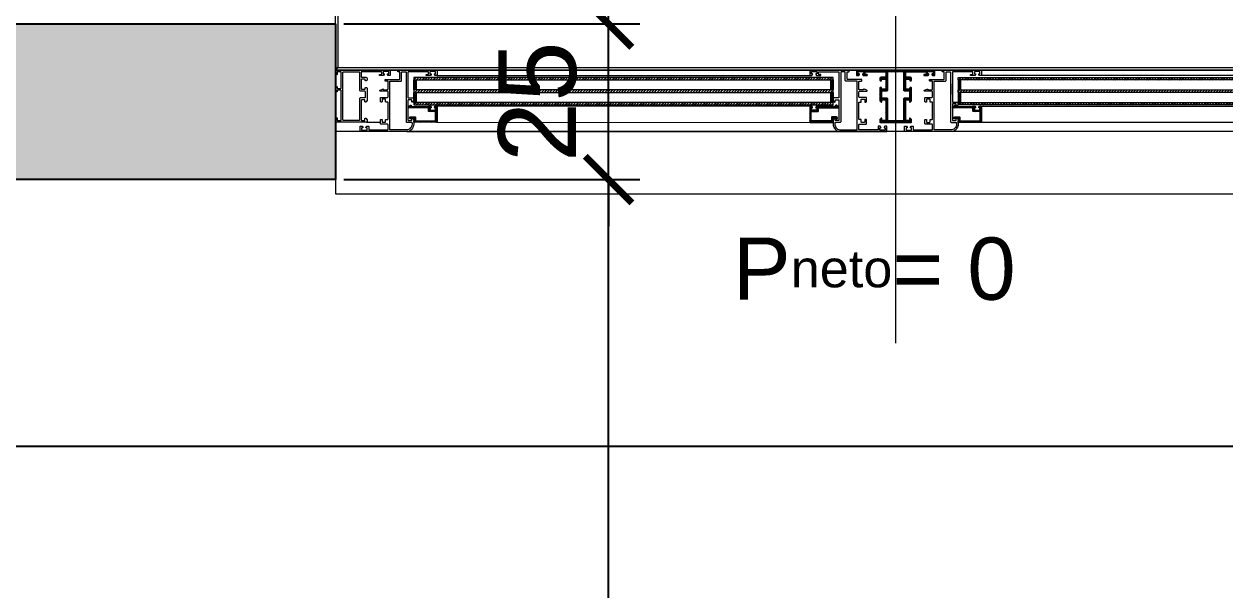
# Model space of a CAD drawing. Header units: centimetres. Extents: x 99002 to 104403, y -55119 to -48358.
# Drawn here: x 99874.3 to 100067.2, y -50423.3 to -50332.4 of the extents above; entities that cross this region are included whole.
import ezdxf

# ---------------------------------------------------------------- set-up
doc = ezdxf.new("R2010")
doc.units = ezdxf.units.CM
doc.header["$LTSCALE"] = 50
doc.header["$MEASUREMENT"] = 0
doc.linetypes.add('CONTINU', pattern=[0])
doc.layers.get('0').update_dxf_attribs({"color": 8})
for name, color, linetype in [('BETON COUPE', 3, 'CONTINU'), ('BETON TRAME', 252, 'Continuous'), ('COTE 50ème', 1, 'Continuous')]:
    doc.layers.add(name, color=color, linetype=linetype)
doc.layers.add('WINDOWS', color=21, linetype='Continuous', lineweight=5)
doc.styles.add('GENERATED_STYLE_1', font='arial.ttf')
doc.styles.add('RS_TXT_50', font='arial.ttf', dxfattribs={"height": 12.5})
doc.dimstyles.new('RS_50CM_LINEAIRE', dxfattribs={"dimscale": 5, "dimtxt": 12.5, "dimasz": 1.5, "dimexe": 1, "dimexo": 2.5, "dimgap": 1, "dimtad": 1, "dimdec": 1, "dimrnd": 0.5, "dimdsep": 46, "dimtxsty": 'RS_TXT_50', "dimblk1": 'ARCHTICK', "dimblk2": 'ARCHTICK', "dimsah": 1, "dimcen": 2.5, "dimdle": 1, "dimclrt": 4, "dimadec": 0, "dimazin": 2, "dimtfac": 1, "dimtdec": 1, "dimtix": 1, "dimtmove": 2, "dimatfit": 3, "dimfxl": 1, "dimtolj": 1, "dimtzin": 0, "dimarcsym": 0})
pattern_1 = [(135, (-46708.70849, -43852.52553), (-0.08838834765, -0.08838834765), [])]
pattern_2 = [(135, (-46708.9128, -43852.52553), (-0.2209708691, -0.2209708691), [])]

# ---------------------------------------------------------------- blocks, each defined once
blk = doc.blocks.new('DRITARE POS 2')
at = {"layer": 'WINDOWS'}
h = blk.add_hatch(dxfattribs=at)
h.set_pattern_fill('ANSI31', color=140, scale=2.5, angle=450)
h.set_pattern_definition(pattern_2)
h.paths.add_polyline_path([(-8.71, -80.01), (-8.71, -12.58), (-8.31, -12.58), (-8.31, -80.01)])
h.paths.add_polyline_path([(-6.71, -80.01), (-6.71, -12.58), (-6.31, -12.58), (-6.31, -80.01)])
h.paths.add_polyline_path([(-4.71, -80.02), (-4.71, -12.58), (-4.31, -12.58), (-4.31, -80.02)])
at = {"layer": 'WINDOWS', "transparency": 33554559}
h = blk.add_hatch(dxfattribs=at)
h.set_pattern_fill('ANSI31', color=140, angle=450)
h.set_pattern_definition([(135, (-46708.90849, -43835.52553), (-0.08838834765, -0.08838834765), [])])
h.paths.add_polyline_path([(-6.71, -12.58), (-8.31, -12.58), (-8.31, -12.98), (-6.71, -12.98)])
h.paths.add_polyline_path([(-4.71, -12.58), (-6.31, -12.58), (-6.31, -12.98), (-4.71, -12.98)])
h.paths.add_polyline_path([(-6.71, -79.61), (-8.31, -79.61), (-8.31, -80.01), (-6.71, -80.01)])
h.paths.add_polyline_path([(-4.71, -79.61), (-6.31, -79.61), (-6.31, -80.01), (-4.71, -80.01)])
h = blk.add_hatch(dxfattribs=at)
h.set_pattern_fill('ANSI31', color=256, angle=450)
h.set_pattern_definition(pattern_1)
h.paths.add_polyline_path([(-1.49, -76.33, 0.414214), (-1.55, -76.27), (-4.06, -76.27, 0.414214), (-4.11, -76.33), (-4.11, -76.54, 0.250765), (-4.09, -76.58), (-3.92, -76.71, 0.599022), (-3.83, -76.67), (-3.83, -76.59, -0.414214), (-3.78, -76.54), (-3.51, -76.54, -0.414214), (-3.46, -76.59), (-3.46, -77.34, -0.414214), (-3.51, -77.39), (-3.78, -77.39, -0.414214), (-3.83, -77.34), (-3.83, -77.26, 0.599022), (-3.92, -77.22), (-4.09, -77.35, 0.250765), (-4.11, -77.39), (-4.11, -77.6, 0.414214), (-4.06, -77.66), (-4.02, -77.66), (-4.02, -80.34, -0.414214), (-4.07, -80.4), (-4.15, -80.4, 0.603122), (-4.23, -80.55), (-3.98, -80.9, 0.737396), (-3.81, -80.85), (-3.81, -77.71, -0.414214), (-3.76, -77.66), (-3.31, -77.66, 0.414214), (-3.22, -77.56), (-3.22, -76.55, -0.414214), (-3.16, -76.5), (-1.81, -76.5, -0.414214), (-1.72, -76.59), (-1.72, -79.63, -0.414214), (-1.81, -79.73), (-2.28, -79.73, 0.414214), (-2.37, -79.82), (-2.37, -80.56, 1.657435), (-2.12, -80.43, -0.247394), (-2.15, -80.38), (-2.15, -80.01, -0.414214), (-2.09, -79.95), (-1.74, -79.95), (-1.74, -80.01), (-1.49, -80.01), (-1.49, -79.95)])
at = {"layer": 'WINDOWS'}
h = blk.add_hatch(dxfattribs=at)
h.set_pattern_fill('ANSI31', color=256, angle=450)
h.set_pattern_definition(pattern_1)
h.paths.add_polyline_path([(-9.61, -85.22, -0.414214), (-9.56, -85.16), (-9.26, -85.16, -0.414214), (-9.2, -85.22), (-9.2, -85.44, 1), (-9, -85.44), (-9, -84.9, 0.250765), (-9.02, -84.86), (-9.19, -84.74, 0.599022), (-9.28, -84.79), (-9.28, -84.87, -0.414214), (-9.33, -84.92), (-9.59, -84.92, -0.414214), (-9.65, -84.87), (-9.65, -84.08, -0.414214), (-9.59, -84.03), (-9.33, -84.03, -0.414214), (-9.28, -84.08), (-9.28, -84.19, 0.599022), (-9.19, -84.24), (-9.02, -84.13, 0.250765), (-9, -84.08), (-9, -83.84, 0.414214), (-9.05, -83.78), (-9.84, -83.78, 0.414214), (-9.89, -83.84), (-9.89, -90.06), (-9.89, -96.27, 0.414214), (-9.84, -96.33), (-9.05, -96.33, 0.414214), (-9, -96.27), (-9, -96.03, 0.250765), (-9.02, -95.98), (-9.19, -95.87, 0.599022), (-9.28, -95.92), (-9.28, -96.03, -0.414214), (-9.33, -96.08), (-9.59, -96.08, -0.414214), (-9.65, -96.03), (-9.65, -95.24, -0.414214), (-9.59, -95.19), (-9.33, -95.19, -0.414214), (-9.28, -95.24), (-9.28, -95.32, 0.599022), (-9.19, -95.37), (-9.02, -95.25, 0.250765), (-9, -95.21), (-9, -94.68, 1), (-9.2, -94.68), (-9.2, -94.89, -0.414214), (-9.26, -94.95), (-9.56, -94.95, -0.414214), (-9.61, -94.89), (-9.61, -91.72, -0.414214), (-9.56, -91.66), (-8.83, -91.66, -0.414214), (-8.74, -91.75), (-8.74, -92.41, 0.414214), (-8.55, -92.59), (-8.29, -92.59, 0.198912), (-8.25, -92.58), (-8.19, -92.52, 0.198912), (-8.18, -92.48), (-8.18, -92.37, 0.414214), (-8.23, -92.31), (-8.4, -92.31, -0.414214), (-8.46, -92.26), (-8.46, -91.75, -0.414214), (-8.36, -91.66), (-6.91, -91.66, -0.414214), (-6.81, -91.75), (-6.81, -92.26, -0.414214), (-6.87, -92.31), (-7.04, -92.31, 0.414214), (-7.09, -92.37), (-7.09, -92.48, 0.198912), (-7.08, -92.52), (-7.02, -92.58, 0.198912), (-6.98, -92.59), (-4.97, -92.59, 0.198912), (-4.93, -92.58), (-4.78, -92.42, 0.198912), (-4.76, -92.38), (-4.76, -92.31, 0.414214), (-4.82, -92.26), (-5, -92.26, -0.340481), (-5.13, -92.16), (-5.13, -91.75, -0.414214), (-5.04, -91.66), (-1.87, -91.66, -0.414214), (-1.77, -91.75), (-1.77, -92.16, -0.414214), (-1.87, -92.26), (-2.09, -92.26, 0.414214), (-2.15, -92.31), (-2.15, -92.38, 0.198912), (-2.13, -92.42), (-1.98, -92.58, 0.198912), (-1.94, -92.59), (-1.55, -92.59, 0.414214), (-1.49, -92.54), (-1.49, -90.06), (-1.49, -87.57, 0.414214), (-1.55, -87.52), (-1.94, -87.52, 0.198912), (-1.98, -87.53), (-2.13, -87.69, 0.198912), (-2.15, -87.73), (-2.15, -87.8, 0.414214), (-2.09, -87.85), (-1.87, -87.85, -0.414214), (-1.77, -87.95), (-1.77, -88.36, -0.414214), (-1.87, -88.45), (-5.04, -88.45, -0.414214), (-5.13, -88.36), (-5.13, -87.95, -0.340481), (-5, -87.85), (-4.82, -87.85, 0.414214), (-4.76, -87.8), (-4.76, -87.73, 0.198912), (-4.78, -87.69), (-4.93, -87.53, 0.198912), (-4.97, -87.52), (-6.98, -87.52, 0.198912), (-7.02, -87.53), (-7.08, -87.59, 0.198912), (-7.09, -87.63), (-7.09, -87.74, 0.414214), (-7.04, -87.8), (-6.87, -87.8, -0.414214), (-6.81, -87.85), (-6.81, -88.36, -0.414214), (-6.91, -88.45), (-8.36, -88.45, -0.414214), (-8.46, -88.36), (-8.46, -87.85, -0.414214), (-8.4, -87.8), (-8.23, -87.8, 0.414214), (-8.18, -87.74), (-8.18, -87.63, 0.198912), (-8.19, -87.59), (-8.25, -87.53, 0.198912), (-8.29, -87.52), (-8.55, -87.52, 0.414214), (-8.74, -87.7), (-8.74, -88.36, -0.414214), (-8.83, -88.45), (-9.56, -88.45, -0.414214), (-9.61, -88.39)])
h.paths.add_polyline_path([(-9.56, -88.73), (-6.63, -88.73), (-6.53, -88.64), (-6.53, -87.89), (-6.44, -87.8), (-5.51, -87.8), (-5.41, -87.89), (-5.41, -88.64), (-5.32, -88.73), (-1.83, -88.73), (-1.77, -88.79), (-1.77, -90.06), (-1.77, -91.32), (-1.83, -91.38), (-5.32, -91.38), (-5.41, -91.47), (-5.41, -92.22), (-5.51, -92.31), (-6.44, -92.31), (-6.53, -92.22), (-6.53, -91.47), (-6.63, -91.38), (-9.56, -91.38), (-9.61, -91.32), (-9.61, -90.06), (-9.61, -88.79)], flags=16)
h = blk.add_hatch(dxfattribs=at)
h.set_pattern_fill('ANSI31', color=140, scale=2.5, angle=450)
h.set_pattern_definition(pattern_2)
h.paths.add_polyline_path([(-8.71, -100.09), (-8.71, -167.42), (-8.31, -167.42), (-8.31, -100.09)])
h.paths.add_polyline_path([(-6.71, -100.09), (-6.71, -167.42), (-6.31, -167.42), (-6.31, -100.09)])
h.paths.add_polyline_path([(-4.71, -100.09), (-4.71, -167.42), (-4.31, -167.42), (-4.31, -100.09)])
at = {"layer": 'WINDOWS', "transparency": 33554559}
h = blk.add_hatch(dxfattribs=at)
h.set_pattern_fill('ANSI31', color=140, angle=450)
h.set_pattern_definition([(135, (-46708.90849, -43869.52553), (-0.08838834765, -0.08838834765), [])])
h.paths.add_polyline_path([(-6.71, -167.42), (-8.31, -167.42), (-8.31, -167.02), (-6.71, -167.02)])
h.paths.add_polyline_path([(-4.71, -167.42), (-6.31, -167.42), (-6.31, -167.02), (-4.71, -167.02)])
h.paths.add_polyline_path([(-6.71, -100.49), (-8.31, -100.49), (-8.31, -100.09), (-6.71, -100.09)])
h.paths.add_polyline_path([(-4.71, -100.49), (-6.31, -100.49), (-6.31, -100.09), (-4.71, -100.09)])
h = blk.add_hatch(dxfattribs=at)
h.set_pattern_fill('ANSI31', color=256, angle=450)
h.set_pattern_definition(pattern_1)
h.paths.add_polyline_path([(-1.49, -100.16), (-1.49, -100.1), (-1.74, -100.1), (-1.74, -100.16), (-2.09, -100.16, -0.414214), (-2.15, -100.1), (-2.15, -99.73, -0.247394), (-2.12, -99.68, 1.657435), (-2.37, -99.55), (-2.37, -100.29, 0.414214), (-2.28, -100.38), (-1.81, -100.38, -0.414214), (-1.72, -100.48), (-1.72, -103.52, -0.414214), (-1.81, -103.61), (-3.16, -103.61, -0.414214), (-3.22, -103.56), (-3.22, -102.55, 0.414214), (-3.31, -102.46), (-3.76, -102.46, -0.414214), (-3.81, -102.4), (-3.81, -99.26, 0.737396), (-3.98, -99.21), (-4.23, -99.57, 0.603122), (-4.15, -99.71), (-4.07, -99.71, -0.414214), (-4.02, -99.77), (-4.02, -102.46), (-4.06, -102.46, 0.414214), (-4.11, -102.51), (-4.11, -102.72, 0.250765), (-4.09, -102.76), (-3.92, -102.89, 0.599022), (-3.83, -102.85), (-3.83, -102.77, -0.414214), (-3.78, -102.72), (-3.51, -102.72, -0.414214), (-3.46, -102.77), (-3.46, -103.52, -0.414214), (-3.51, -103.58), (-3.78, -103.58, -0.414214), (-3.83, -103.52), (-3.83, -103.44, 0.599022), (-3.92, -103.4), (-4.09, -103.53, 0.250765), (-4.11, -103.58), (-4.11, -103.78, 0.414214), (-4.06, -103.84), (-1.55, -103.84, 0.414214), (-1.49, -103.78)])
h = blk.add_hatch(dxfattribs=at)
h.set_pattern_fill('ANSI31', color=256, angle=450)
h.set_pattern_definition([(135, (-46708.71279, -43862.46996), (-0.08838834765, -0.08838834765), [])])
h.paths.add_polyline_path([(-1.72, -167.05, -0.414214), (-1.81, -167.14), (-2.28, -167.14, 0.414214), (-2.37, -167.23), (-2.37, -167.97, 1.835735), (-2.15, -167.82), (-2.15, -167.36), (-1.74, -167.36), (-1.5, -167.42), (-1.5, -163.74, 0.414214), (-1.55, -163.69), (-4.06, -163.69, 0.414214), (-4.12, -163.74), (-4.12, -163.95, 0.250765), (-4.09, -163.99), (-3.92, -164.12, 0.599022), (-3.84, -164.08), (-3.84, -163.95), (-3.46, -163.95), (-3.46, -164.81), (-3.84, -164.81), (-3.84, -164.67, 0.649779), (-3.93, -164.63), (-4.1, -164.76, 0.212283), (-4.12, -164.81), (-4.12, -165.01, 0.414214), (-4.06, -165.07), (-4.02, -165.07), (-4.02, -167.81), (-4.15, -167.81, 0.603122), (-4.23, -167.96), (-3.99, -168.31, 0.737396), (-3.82, -168.26), (-3.82, -165.07), (-3.31, -165.07, 0.414214), (-3.22, -164.97), (-3.22, -163.91), (-1.81, -163.91, -0.414214), (-1.72, -164)])
at = {"layer": 'WINDOWS'}
for p, q in [((-0.01, -11.48), (0, -81.19)), ((-9.89, -16.28), (-9.89, -76.34)), ((-9, -16.26), (-9, -76.34)), ((-4.11, -76.33), (-4.12, -16.26)), ((-1.5, -16.26), (-1.49, -76.33)), ((-5.98, -80.95), (-7.66, -80.95)), ((-0.01, -168.52), (0, -98.92)), ((-9.89, -163.72), (-9.89, -103.78)), ((-9, -163.74), (-9, -103.78)), ((-4.11, -103.78), (-4.12, -163.74)), ((-1.5, -163.74), (-1.49, -103.78)), ((-9.9, -171.27), (-9.9, -169.89)), ((-1.5, -175.01), (-1.5, -172.75))]:
    blk.add_line(p, q, dxfattribs=at)
at = {"layer": 'WINDOWS', "color": 165}
blk.add_line((-61.99, -90.06), (34.01, -90.06), dxfattribs=at)
for points in [[(-9.9, 0), (-9.9, -180), (-33.9, -180), (-33.9, 0)], [(-10.3, -179.6), (-10.3, -0.4), (-9.9, 0), (-9.9, -180)], [(0, 0), (0, -180), (10, -180), (10, 0)], [(-9.9, -180), (-33.9, -180), (-33.9, -179.6), (-10.3, -179.6)]]:
    blk.add_lwpolyline(points, close=True, dxfattribs=at)
at = {"layer": 'WINDOWS'}
for points in [[(-9.9, -180), (-9.9, 0), (0, 0), (0, -180)], [(-1.77, -90.06), (-1.77, -88.79), (-1.83, -88.73), (-5.32, -88.73), (-5.41, -88.64), (-5.41, -87.89), (-5.51, -87.8), (-6.44, -87.8), (-6.53, -87.89), (-6.53, -88.64), (-6.63, -88.73), (-9.56, -88.73), (-9.61, -88.79), (-9.61, -90.06), (-9.61, -91.32), (-9.56, -91.38), (-6.63, -91.38), (-6.53, -91.47), (-6.53, -92.22), (-6.44, -92.31), (-5.51, -92.31), (-5.41, -92.22), (-5.41, -91.47), (-5.32, -91.38), (-1.83, -91.38), (-1.77, -91.32)], [(-1.78, -178.73), (-1.83, -178.79), (-9.56, -178.79), (-9.62, -178.73), (-9.62, -176.19), (-9.56, -176.14), (-6.63, -176.14), (-6.54, -176.04), (-6.54, -175.3), (-6.44, -175.2), (-5.51, -175.2), (-5.42, -175.3), (-5.42, -176.04), (-5.32, -176.14), (-1.83, -176.14), (-1.78, -176.19)]]:
    blk.add_lwpolyline(points, close=True, dxfattribs=at)
at = {"layer": 'WINDOWS', "color": 140}
for points in [[(-8.71, -80.01), (-8.71, -12.58), (-8.31, -12.58), (-8.31, -80.01)], [(-6.71, -80.01), (-6.71, -12.58), (-6.31, -12.58), (-6.31, -80.01)], [(-4.71, -80.02), (-4.71, -12.58), (-4.31, -12.58), (-4.31, -80.02)], [(-6.71, -79.61), (-8.31, -79.61), (-8.31, -80.01), (-6.71, -80.01)], [(-4.71, -79.61), (-6.31, -79.61), (-6.31, -80.01), (-4.71, -80.01)], [(-8.71, -100.09), (-8.71, -167.42), (-8.31, -167.42), (-8.31, -100.09)], [(-6.71, -100.49), (-8.31, -100.49), (-8.31, -100.09), (-6.71, -100.09)], [(-6.71, -100.09), (-6.71, -167.42), (-6.31, -167.42), (-6.31, -100.09)], [(-4.71, -100.49), (-6.31, -100.49), (-6.31, -100.09), (-4.71, -100.09)], [(-4.71, -100.09), (-4.71, -167.42), (-4.31, -167.42), (-4.31, -100.09)], [(-6.71, -167.42), (-8.31, -167.42), (-8.31, -167.02), (-6.71, -167.02)], [(-4.71, -167.42), (-6.31, -167.42), (-6.31, -167.02), (-4.71, -167.02)]]:
    blk.add_lwpolyline(points, close=True, dxfattribs=at)
at = {"layer": 'WINDOWS'}
for points in [[(0, -88.58, -0.414214), (-0.06, -88.64), (-0.84, -88.64, -0.414214), (-0.9, -88.58), (-0.9, -88.38, -0.250765), (-0.87, -88.33), (-0.7, -88.2, -0.599022), (-0.62, -88.24), (-0.62, -88.34, 0.414214), (-0.56, -88.39), (-0.3, -88.39, 0.414214), (-0.24, -88.34), (-0.24, -87.55, 0.414214), (-0.3, -87.5), (-0.56, -87.5, 0.414214), (-0.62, -87.55), (-0.62, -87.65, -0.599022), (-0.7, -87.69), (-0.87, -87.56, -0.250765), (-0.9, -87.52), (-0.9, -87.31, -0.414214), (-0.84, -87.26), (-0.34, -87.26, 0.414214), (-0.28, -87.2), (-0.28, -84.25, 0.414214), (-0.37, -84.16), (-1.12, -84.16, 0.414214), (-1.21, -84.25), (-1.21, -85.28, -0.414214), (-1.31, -85.37), (-1.87, -85.37, -0.414214), (-1.96, -85.28), (-1.96, -85.15, -0.414214), (-1.9, -85.09), (-1.55, -85.09, 0.414214), (-1.49, -85.03), (-1.49, -84.59, 0.414214), (-1.55, -84.53), (-1.9, -84.53, -0.414214), (-1.96, -84.47), (-1.96, -84.21, 0.414214), (-2.02, -84.16), (-4.7, -84.16, 0.414214), (-4.76, -84.21), (-4.76, -84.47, -0.414214), (-4.82, -84.53), (-5.17, -84.53, 0.414214), (-5.23, -84.59), (-5.23, -85.03, 0.414214), (-5.17, -85.09), (-4.82, -85.09, -0.414214), (-4.76, -85.15), (-4.76, -85.28, -0.414214), (-4.85, -85.37), (-5.41, -85.37, -0.414214), (-5.51, -85.28), (-5.51, -84.25, 0.414214), (-5.6, -84.16), (-6.38, -84.16, 0.414214), (-6.48, -84.25), (-6.48, -85.37, -0.809546), (-6.66, -85.41), (-6.85, -84.98, -0.543142), (-6.79, -84.9, 0.414214), (-6.74, -84.85), (-6.74, -84.25, 0.414214), (-6.83, -84.16), (-8.06, -84.16, 0.414214), (-8.12, -84.21), (-8.12, -84.57, -0.414214), (-8.18, -84.62), (-8.34, -84.62, -0.414214), (-8.4, -84.57), (-8.4, -82.35, 0.414214), (-8.49, -82.25), (-9.56, -82.25, 0.414214), (-9.61, -82.31), (-9.61, -82.51, -0.414214), (-9.67, -82.57), (-9.84, -82.57, -0.414214), (-9.89, -82.51), (-9.89, -76.34, -0.414214), (-9.84, -76.28), (-9.05, -76.28, -0.414214), (-9, -76.34), (-9, -76.54, -0.250765), (-9.02, -76.59), (-9.19, -76.72, -0.599022), (-9.28, -76.67), (-9.28, -76.58, 0.414214), (-9.33, -76.52), (-9.59, -76.52, 0.414214), (-9.65, -76.58), (-9.65, -77.36, 0.414214), (-9.59, -77.42), (-9.33, -77.42, 0.414214), (-9.28, -77.36), (-9.28, -77.27, -0.599022), (-9.19, -77.22), (-9.02, -77.35, -0.250765), (-9, -77.4), (-9, -77.98, -0.414214), (-9.05, -78.03), (-9.15, -78.03, -0.414214), (-9.2, -77.98), (-9.2, -77.72, 0.414214), (-9.26, -77.66), (-9.56, -77.66, 0.414214), (-9.61, -77.72), (-9.61, -80.89, 0.414214), (-9.56, -80.95), (-4.82, -80.95, 0.414214), (-4.76, -80.89), (-4.76, -80.07, -0.414214), (-4.71, -80.01), (-4.32, -80.01, -0.198912), (-4.28, -80.03), (-4.13, -80.18, -0.198912), (-4.11, -80.22), (-4.11, -80.29, -0.414214), (-4.17, -80.35), (-4.39, -80.35, 0.414214), (-4.48, -80.44), (-4.48, -80.85, 0.414214), (-4.39, -80.95), (-1.87, -80.95, 0.414214), (-1.77, -80.85), (-1.77, -80.44, 0.414214), (-1.87, -80.35), (-2.09, -80.35, -0.414214), (-2.15, -80.29), (-2.15, -80.22, -0.198912), (-2.13, -80.18), (-1.98, -80.03, -0.198912), (-1.94, -80.01), (-1.21, -80.01, -0.414214), (0, -81.23)], [(-1.74, -79.95), (-2.09, -79.95, 0.414214), (-2.15, -80.01), (-2.15, -80.38, 0.247394), (-2.12, -80.43, -1.657435), (-2.37, -80.56), (-2.37, -79.82, -0.414214), (-2.28, -79.73), (-1.81, -79.73, 0.414214), (-1.72, -79.63), (-1.72, -76.59, 0.414214), (-1.81, -76.5), (-3.16, -76.5, 0.414214), (-3.22, -76.55), (-3.22, -77.56, -0.414214), (-3.31, -77.66), (-3.76, -77.66, 0.414214), (-3.81, -77.71), (-3.81, -80.85, -0.737396), (-3.98, -80.9), (-4.23, -80.55, -0.603122), (-4.15, -80.4), (-4.07, -80.4, 0.414214), (-4.02, -80.34), (-4.02, -77.66), (-4.06, -77.66, -0.414214), (-4.11, -77.6), (-4.11, -77.39, -0.250765), (-4.09, -77.35), (-3.92, -77.22, -0.599022), (-3.83, -77.26), (-3.83, -77.34, 0.414214), (-3.78, -77.39), (-3.51, -77.39, 0.414214), (-3.46, -77.34), (-3.46, -76.59, 0.414214), (-3.51, -76.54), (-3.78, -76.54, 0.414214), (-3.83, -76.59), (-3.83, -76.67, -0.599022), (-3.92, -76.71), (-4.09, -76.58, -0.250765), (-4.11, -76.54), (-4.11, -76.33, -0.414214), (-4.06, -76.27), (-1.55, -76.27, -0.414214), (-1.49, -76.33), (-1.49, -79.95), (-1.49, -80.01), (-1.74, -80.01)], [(-1.49, -80.39, -0.414214), (-1.4, -80.29), (-1.18, -80.29), (-1.18, -80.29, -0.414214), (-0.28, -81.23), (-0.28, -83.82, -0.414214), (-0.34, -83.88), (-8.06, -83.88, -0.414214), (-8.12, -83.82), (-8.12, -82.07, 0.414214), (-8.21, -81.97), (-9.52, -81.97, -0.414214), (-9.61, -81.88), (-9.61, -81.32, -0.414214), (-9.52, -81.23), (-1.59, -81.23, 0.414214), (-1.49, -81.13)], [(-1.49, -90.06), (-1.49, -87.57, 0.414214), (-1.55, -87.52), (-1.94, -87.52, 0.198912), (-1.98, -87.53), (-2.13, -87.69, 0.198912), (-2.15, -87.73), (-2.15, -87.8, 0.414214), (-2.09, -87.85), (-1.87, -87.85, -0.414214), (-1.77, -87.95), (-1.77, -88.36, -0.414214), (-1.87, -88.45), (-5.04, -88.45, -0.414214), (-5.13, -88.36), (-5.13, -87.95, -0.340481), (-5, -87.85), (-4.82, -87.85, 0.414214), (-4.76, -87.8), (-4.76, -87.73, 0.198912), (-4.78, -87.69), (-4.93, -87.53, 0.198912), (-4.97, -87.52), (-6.98, -87.52, 0.198912), (-7.02, -87.53), (-7.08, -87.59, 0.198912), (-7.09, -87.63), (-7.09, -87.74, 0.414214), (-7.04, -87.8), (-6.87, -87.8, -0.414214), (-6.81, -87.85), (-6.81, -88.36, -0.414214), (-6.91, -88.45), (-8.36, -88.45, -0.414214), (-8.46, -88.36), (-8.46, -87.85, -0.414214), (-8.4, -87.8), (-8.23, -87.8, 0.414214), (-8.18, -87.74), (-8.18, -87.63, 0.198912), (-8.19, -87.59), (-8.25, -87.53, 0.198912), (-8.29, -87.52), (-8.55, -87.52, 0.414214), (-8.74, -87.7), (-8.74, -88.36, -0.414214), (-8.83, -88.45), (-9.56, -88.45, -0.414214), (-9.61, -88.39), (-9.61, -85.22, -0.414214), (-9.56, -85.16), (-9.26, -85.16, -0.414214), (-9.2, -85.22), (-9.2, -85.44, 1), (-9, -85.44), (-9, -84.9, 0.250765), (-9.02, -84.86), (-9.19, -84.74, 0.599022), (-9.28, -84.79), (-9.28, -84.87, -0.414214), (-9.33, -84.92), (-9.59, -84.92, -0.414214), (-9.65, -84.87), (-9.65, -84.08, -0.414214), (-9.59, -84.03), (-9.33, -84.03, -0.414214), (-9.28, -84.08), (-9.28, -84.19, 0.599022), (-9.19, -84.24), (-9.02, -84.13, 0.250765), (-9, -84.08), (-9, -83.84, 0.414214), (-9.05, -83.78), (-9.84, -83.78, 0.414214), (-9.89, -83.84), (-9.89, -90.06), (-9.89, -96.27, 0.414214), (-9.84, -96.33), (-9.05, -96.33, 0.414214), (-9, -96.27), (-9, -96.03, 0.250765), (-9.02, -95.98), (-9.19, -95.87, 0.599022), (-9.28, -95.92), (-9.28, -96.03, -0.414214), (-9.33, -96.08), (-9.59, -96.08, -0.414214), (-9.65, -96.03), (-9.65, -95.24, -0.414214), (-9.59, -95.19), (-9.33, -95.19, -0.414214), (-9.28, -95.24), (-9.28, -95.32, 0.599022), (-9.19, -95.37), (-9.02, -95.25, 0.250765), (-9, -95.21), (-9, -94.68, 1), (-9.2, -94.68), (-9.2, -94.89, -0.414214), (-9.26, -94.95), (-9.56, -94.95, -0.414214), (-9.61, -94.89), (-9.61, -91.72, -0.414214), (-9.56, -91.66), (-8.83, -91.66, -0.414214), (-8.74, -91.75), (-8.74, -92.41, 0.414214), (-8.55, -92.59), (-8.29, -92.59, 0.198912), (-8.25, -92.58), (-8.19, -92.52, 0.198912), (-8.18, -92.48), (-8.18, -92.37, 0.414214), (-8.23, -92.31), (-8.4, -92.31, -0.414214), (-8.46, -92.26), (-8.46, -91.75, -0.414214), (-8.36, -91.66), (-6.91, -91.66, -0.414214), (-6.81, -91.75), (-6.81, -92.26, -0.414214), (-6.87, -92.31), (-7.04, -92.31, 0.414214), (-7.09, -92.37), (-7.09, -92.48, 0.198912), (-7.08, -92.52), (-7.02, -92.58, 0.198912), (-6.98, -92.59), (-4.97, -92.59, 0.198912), (-4.93, -92.58), (-4.78, -92.42, 0.198912), (-4.76, -92.38), (-4.76, -92.31, 0.414214), (-4.82, -92.26), (-5, -92.26, -0.340481), (-5.13, -92.16), (-5.13, -91.75, -0.414214), (-5.04, -91.66), (-1.87, -91.66, -0.414214), (-1.77, -91.75), (-1.77, -92.16, -0.414214), (-1.87, -92.26), (-2.09, -92.26, 0.414214), (-2.15, -92.31), (-2.15, -92.38, 0.198912), (-2.13, -92.42), (-1.98, -92.58, 0.198912), (-1.94, -92.59), (-1.55, -92.59, 0.414214), (-1.49, -92.54)], [(0, -91.53, 0.414214), (-0.06, -91.47), (-0.84, -91.47, 0.414214), (-0.9, -91.53), (-0.9, -91.74, 0.250765), (-0.87, -91.78), (-0.7, -91.91, 0.599022), (-0.62, -91.87), (-0.62, -91.77, -0.414214), (-0.56, -91.72), (-0.3, -91.72, -0.414214), (-0.24, -91.77), (-0.24, -92.56, -0.414214), (-0.3, -92.61), (-0.56, -92.61, -0.414214), (-0.62, -92.56), (-0.62, -92.46, 0.599022), (-0.7, -92.42), (-0.87, -92.55, 0.250765), (-0.9, -92.59), (-0.9, -92.8, 0.414214), (-0.84, -92.86), (-0.34, -92.86, -0.414214), (-0.28, -92.91), (-0.28, -95.86, -0.414214), (-0.37, -95.95), (-1.12, -95.95, -0.414214), (-1.21, -95.86), (-1.21, -94.83, 0.414214), (-1.31, -94.74), (-1.87, -94.74, 0.414214), (-1.96, -94.83), (-1.96, -94.96, 0.414214), (-1.9, -95.02), (-1.55, -95.02, -0.414214), (-1.49, -95.08), (-1.49, -95.52, -0.414214), (-1.55, -95.58), (-1.9, -95.58, 0.414214), (-1.96, -95.64), (-1.96, -95.9, -0.414214), (-2.02, -95.95), (-4.7, -95.95, -0.414214), (-4.76, -95.9), (-4.76, -95.64, 0.414214), (-4.82, -95.58), (-5.17, -95.58, -0.414214), (-5.23, -95.52), (-5.23, -95.08, -0.414214), (-5.17, -95.02), (-4.82, -95.02, 0.414214), (-4.76, -94.96), (-4.76, -94.83, 0.414214), (-4.85, -94.74), (-5.41, -94.74, 0.414214), (-5.51, -94.83), (-5.51, -95.86, -0.414214), (-5.6, -95.95), (-6.38, -95.95, -0.414214), (-6.48, -95.86), (-6.48, -94.74, 0.809546), (-6.66, -94.7), (-6.85, -95.13, 0.543142), (-6.79, -95.21, -0.414214), (-6.74, -95.26), (-6.74, -95.86, -0.414214), (-6.83, -95.95), (-8.06, -95.95, -0.414214), (-8.12, -95.9), (-8.12, -95.54, 0.414214), (-8.18, -95.49), (-8.34, -95.49, 0.414214), (-8.4, -95.54), (-8.4, -97.76, -0.414214), (-8.49, -97.86), (-9.56, -97.86, -0.414214), (-9.61, -97.8), (-9.61, -97.6, 0.414214), (-9.67, -97.54), (-9.84, -97.54, 0.414214), (-9.89, -97.6), (-9.89, -103.78, 0.414214), (-9.84, -103.83), (-9.05, -103.83, 0.414214), (-9, -103.78), (-9, -103.57, 0.250765), (-9.02, -103.52), (-9.19, -103.39, 0.599022), (-9.28, -103.44), (-9.28, -103.53, -0.414214), (-9.33, -103.59), (-9.59, -103.59, -0.414214), (-9.65, -103.53), (-9.65, -102.75, -0.414214), (-9.59, -102.69), (-9.33, -102.69, -0.414214), (-9.28, -102.75), (-9.28, -102.84, 0.599022), (-9.19, -102.89), (-9.02, -102.76, 0.250765), (-9, -102.71), (-9, -102.13, 0.414214), (-9.05, -102.08), (-9.15, -102.08, 0.414214), (-9.2, -102.13), (-9.2, -102.39, -0.414214), (-9.26, -102.45), (-9.56, -102.45, -0.414214), (-9.61, -102.39), (-9.61, -99.22, -0.414214), (-9.56, -99.16), (-5.47, -99.16, -0.414214), (-5.41, -99.22), (-5.41, -100.04, 0.414214), (-5.36, -100.1), (-4.97, -100.1, 0.198912), (-4.93, -100.08), (-4.78, -99.93, 0.198912), (-4.76, -99.89), (-4.76, -99.82, 0.414214), (-4.82, -99.76), (-5.04, -99.76, -0.414214), (-5.13, -99.67), (-5.13, -99.26, -0.414214), (-5.04, -99.16), (-1.87, -99.16, -0.414214), (-1.77, -99.26), (-1.77, -99.67, -0.414214), (-1.87, -99.76), (-2.09, -99.76, 0.414214), (-2.15, -99.82), (-2.15, -99.89, 0.198912), (-2.13, -99.93), (-1.98, -100.08, 0.198912), (-1.94, -100.1), (-1.21, -100.1, 0.414214), (0, -98.88)], [(-1.49, -99.72, 0.414214), (-1.4, -99.82), (-1.18, -99.82), (-1.18, -99.82, 0.414214), (-0.28, -98.88), (-0.28, -96.29, 0.414214), (-0.34, -96.23), (-8.06, -96.23, 0.414214), (-8.12, -96.29), (-8.12, -98.04, -0.414214), (-8.21, -98.14), (-9.52, -98.14, 0.414214), (-9.61, -98.23), (-9.61, -98.79, 0.414214), (-9.52, -98.88), (-1.59, -98.88, -0.414214), (-1.49, -98.98)], [(-1.74, -100.16), (-2.09, -100.16, -0.414214), (-2.15, -100.1), (-2.15, -99.73, -0.247394), (-2.12, -99.68, 1.657435), (-2.37, -99.55), (-2.37, -100.29, 0.414214), (-2.28, -100.38), (-1.81, -100.38, -0.414214), (-1.72, -100.48), (-1.72, -103.52, -0.414214), (-1.81, -103.61), (-3.16, -103.61, -0.414214), (-3.22, -103.56), (-3.22, -102.55, 0.414214), (-3.31, -102.46), (-3.76, -102.46, -0.414214), (-3.81, -102.4), (-3.81, -99.26, 0.737396), (-3.98, -99.21), (-4.23, -99.57, 0.603122), (-4.15, -99.71), (-4.07, -99.71, -0.414214), (-4.02, -99.77), (-4.02, -102.46), (-4.06, -102.46, 0.414214), (-4.11, -102.51), (-4.11, -102.72, 0.250765), (-4.09, -102.76), (-3.92, -102.89, 0.599022), (-3.83, -102.85), (-3.83, -102.77, -0.414214), (-3.78, -102.72), (-3.51, -102.72, -0.414214), (-3.46, -102.77), (-3.46, -103.52, -0.414214), (-3.51, -103.58), (-3.78, -103.58, -0.414214), (-3.83, -103.52), (-3.83, -103.44, 0.599022), (-3.92, -103.4), (-4.09, -103.53, 0.250765), (-4.11, -103.58), (-4.11, -103.78, 0.414214), (-4.06, -103.84), (-1.55, -103.84, 0.414214), (-1.49, -103.78), (-1.49, -100.16), (-1.49, -100.1), (-1.74, -100.1)], [(0, -175.99, -0.414214), (-0.06, -176.04), (-0.84, -176.04, -0.414214), (-0.9, -175.99), (-0.9, -175.78, -0.250765), (-0.88, -175.73), (-0.71, -175.6, -0.599022), (-0.62, -175.65), (-0.62, -175.74, 0.414214), (-0.56, -175.8), (-0.3, -175.8, 0.414214), (-0.25, -175.74), (-0.25, -174.96, 0.414214), (-0.3, -174.9), (-0.56, -174.9, 0.414214), (-0.62, -174.96), (-0.62, -175.05, -0.599022), (-0.71, -175.1), (-0.88, -174.97, -0.250765), (-0.9, -174.92), (-0.9, -174.72, -0.414214), (-0.84, -174.66), (-0.34, -174.66, 0.414214), (-0.28, -174.61), (-0.28, -171.66, 0.414214), (-0.38, -171.56), (-1.12, -171.56, 0.414214), (-1.22, -171.66), (-1.22, -172.68, -0.414214), (-1.31, -172.78), (-1.87, -172.78, -0.414214), (-1.96, -172.68), (-1.96, -172.55, -0.414214), (-1.91, -172.5), (-1.55, -172.5, 0.414214), (-1.5, -172.44), (-1.5, -171.99, 0.414214), (-1.55, -171.94), (-1.91, -171.94, -0.414214), (-1.96, -171.88), (-1.96, -171.62, 0.414214), (-2.02, -171.56), (-4.71, -171.56, 0.414214), (-4.76, -171.62), (-4.76, -171.88, -0.414214), (-4.82, -171.94), (-5.17, -171.94, 0.414214), (-5.23, -171.99), (-5.23, -172.44, 0.414214), (-5.17, -172.5), (-4.82, -172.5, -0.414214), (-4.76, -172.55), (-4.76, -172.68, -0.414214), (-4.86, -172.78), (-5.42, -172.78, -0.414214), (-5.51, -172.68), (-5.51, -171.66, 0.414214), (-5.6, -171.56), (-6.39, -171.56, 0.414214), (-6.48, -171.66), (-6.48, -172.78, -0.809546), (-6.66, -172.81), (-6.85, -172.39, -0.543142), (-6.8, -172.31, 0.414214), (-6.74, -172.25), (-6.74, -171.66, 0.414214), (-6.84, -171.56), (-8.07, -171.56, 0.414214), (-8.12, -171.62), (-8.12, -171.97, -0.414214), (-8.18, -172.03), (-8.35, -172.03, -0.414214), (-8.4, -171.97), (-8.4, -169.75, 0.414214), (-8.5, -169.66), (-9.56, -169.66, 0.414214), (-9.62, -169.71), (-9.62, -169.92, -0.414214), (-9.67, -169.98), (-9.84, -169.98, -0.414214), (-9.9, -169.92), (-9.9, -163.74, -0.414214), (-9.84, -163.69), (-9.06, -163.69, -0.414214), (-9, -163.74), (-9, -163.95, -0.250765), (-9.03, -163.99), (-9.19, -164.12, -0.599022), (-9.28, -164.08), (-9.28, -163.98, 0.414214), (-9.34, -163.93), (-9.6, -163.93, 0.414214), (-9.65, -163.98), (-9.65, -164.77, 0.414214), (-9.6, -164.82), (-9.34, -164.82, 0.414214), (-9.28, -164.77), (-9.28, -164.67, -0.599022), (-9.19, -164.63), (-9.03, -164.76, -0.250765), (-9, -164.81), (-9, -165.38, -0.414214), (-9.06, -165.44), (-9.15, -165.44, -0.414214), (-9.21, -165.38), (-9.21, -165.12, 0.414214), (-9.26, -165.07), (-9.56, -165.07, 0.414214), (-9.62, -165.12), (-9.62, -168.3, 0.414214), (-9.56, -168.35), (-5.47, -168.35, 0.414214), (-5.42, -168.3), (-5.42, -167.47, -0.414214), (-5.36, -167.42), (-4.97, -167.42, -0.198912), (-4.93, -167.44), (-4.78, -167.59, -0.198912), (-4.76, -167.63), (-4.76, -167.7, -0.414214), (-4.82, -167.75), (-5.04, -167.75, 0.414214), (-5.14, -167.85), (-5.14, -168.26, 0.414214), (-5.04, -168.35), (-1.87, -168.35, 0.414214), (-1.78, -168.26), (-1.78, -167.85, 0.414214), (-1.87, -167.75), (-2.09, -167.75, -0.414214), (-2.15, -167.7), (-2.15, -167.63, -0.198912), (-2.13, -167.59), (-1.98, -167.44, -0.198912), (-1.94, -167.42), (-1.22, -167.42, -0.414214), (0, -168.63)], [(-1.74, -167.36), (-2.09, -167.36, 0.414214), (-2.15, -167.42), (-2.15, -167.79, 0.247394), (-2.13, -167.84, -1.657435), (-2.37, -167.97), (-2.37, -167.23, -0.414214), (-2.28, -167.14), (-1.81, -167.14, 0.414214), (-1.72, -167.05), (-1.72, -164, 0.414214), (-1.81, -163.91), (-3.16, -163.91, 0.414214), (-3.22, -163.97), (-3.22, -164.97, -0.414214), (-3.31, -165.07), (-3.76, -165.07, 0.414214), (-3.82, -165.12), (-3.82, -168.26, -0.737396), (-3.99, -168.31), (-4.23, -167.96, -0.603122), (-4.15, -167.81), (-4.08, -167.81, 0.414214), (-4.02, -167.75), (-4.02, -165.07), (-4.06, -165.07, -0.414214), (-4.12, -165.01), (-4.12, -164.81, -0.250765), (-4.09, -164.76), (-3.92, -164.63, -0.599022), (-3.84, -164.67), (-3.84, -164.75, 0.414214), (-3.78, -164.81), (-3.52, -164.81, 0.414214), (-3.46, -164.75), (-3.46, -164, 0.414214), (-3.52, -163.95), (-3.78, -163.95, 0.414214), (-3.84, -164), (-3.84, -164.08, -0.599022), (-3.92, -164.12), (-4.09, -163.99, -0.250765), (-4.12, -163.95), (-4.12, -163.74, -0.414214), (-4.06, -163.69), (-1.55, -163.69, -0.414214), (-1.5, -163.74), (-1.5, -167.36), (-1.5, -167.42), (-1.74, -167.42)], [(-1.5, -167.79, -0.414214), (-1.4, -167.7), (-1.18, -167.7), (-1.18, -167.7, -0.414214), (-0.28, -168.63), (-0.28, -171.23, -0.414214), (-0.34, -171.28), (-8.07, -171.28, -0.414214), (-8.12, -171.23), (-8.12, -169.47, 0.414214), (-8.22, -169.38), (-9.52, -169.38, -0.414214), (-9.62, -169.29), (-9.62, -168.73, -0.414214), (-9.52, -168.63), (-1.59, -168.63, 0.414214), (-1.5, -168.54)], [(-7.08, -175), (-7.02, -174.94, -0.198912), (-6.98, -174.92), (-4.97, -174.92, -0.198912), (-4.93, -174.94), (-4.78, -175.09, -0.198912), (-4.76, -175.13), (-4.76, -175.2, -0.414214), (-4.82, -175.26), (-5.01, -175.26, 0.340481), (-5.14, -175.35), (-5.14, -175.76, 0.414214), (-5.04, -175.86), (-1.87, -175.86, 0.414214), (-1.78, -175.76), (-1.78, -175.35, 0.414214), (-1.87, -175.26), (-2.09, -175.26, -0.414214), (-2.15, -175.2), (-2.15, -175.13, -0.198912), (-2.13, -175.09), (-1.98, -174.94, -0.198912), (-1.94, -174.92), (-1.55, -174.92, -0.414214), (-1.5, -174.98), (-1.5, -179.94, -0.414214), (-1.55, -180), (-2.13, -180, -0.322823), (-2.19, -179.96), (-2.24, -179.79, -0.511918), (-2.19, -179.72), (-1.87, -179.72, 0.414214), (-1.78, -179.63), (-1.78, -179.16, 0.414214), (-1.87, -179.07), (-6.57, -179.07, 0.414214), (-6.67, -179.16), (-6.67, -179.63, 0.414214), (-6.57, -179.72), (-6.44, -179.72, -0.511918), (-6.39, -179.79), (-6.45, -179.96, -0.322823), (-6.5, -180), (-7.12, -180, -0.322823), (-7.17, -179.96), (-7.23, -179.79, -0.511918), (-7.17, -179.72), (-7.04, -179.72, 0.414214), (-6.95, -179.63), (-6.95, -179.16, 0.414214), (-7.04, -179.07), (-9.52, -179.07, 0.414214), (-9.62, -179.16), (-9.62, -179.63, 0.414214), (-9.52, -179.72), (-9.21, -179.72, -0.511918), (-9.15, -179.79), (-9.21, -179.96, -0.322823), (-9.26, -180), (-9.84, -180, -0.414214), (-9.9, -179.94), (-9.9, -171.25, -0.414214), (-9.84, -171.19), (-9.06, -171.19, -0.414214), (-9, -171.25), (-9, -171.49, -0.250765), (-9.03, -171.53), (-9.19, -171.65, -0.599022), (-9.28, -171.6), (-9.28, -171.49, 0.414214), (-9.34, -171.43), (-9.6, -171.43, 0.414214), (-9.65, -171.49), (-9.65, -172.27, 0.414214), (-9.6, -172.33), (-9.34, -172.33, 0.414214), (-9.28, -172.27), (-9.28, -172.2, -0.599022), (-9.19, -172.15), (-9.03, -172.26, -0.250765), (-9, -172.31), (-9, -172.84, -1), (-9.21, -172.84), (-9.21, -172.63, 0.414214), (-9.26, -172.57), (-9.56, -172.57, 0.414214), (-9.62, -172.63), (-9.62, -175.8, 0.414214), (-9.56, -175.86), (-8.83, -175.86, 0.414214), (-8.74, -175.76), (-8.74, -175.11, -0.414214), (-8.55, -174.92), (-8.3, -174.92, -0.198912), (-8.26, -174.94), (-8.2, -175, -0.198912), (-8.18, -175.04), (-8.18, -175.15, -0.414214), (-8.24, -175.2), (-8.4, -175.2, 0.414214), (-8.46, -175.26), (-8.46, -175.76, 0.414214), (-8.37, -175.86), (-6.91, -175.86, 0.414214), (-6.82, -175.76), (-6.82, -175.26, 0.414214), (-6.87, -175.2), (-7.04, -175.2, -0.414214), (-7.1, -175.15), (-7.1, -175.04, -0.198912)]]:
    blk.add_lwpolyline(points, format="xyb", close=True, dxfattribs=at)
at = {"layer": 'WINDOWS', "color": 165, "insert": (27.15, -116.22), "char_height": 10, "attachment_point": 7, "rotation": 90, "style": 'GENERATED_STYLE_1'}
blk.add_mtext('\\A1;\\pt0;P{\\H0.6x;neto}= 0', dxfattribs=at)
blk = doc.blocks.new('_ArchTick')
at = {"color": 0, "linetype": 'ByBlock', "const_width": 0.15}
blk.add_lwpolyline([(-0.5, -0.5), (0.5, 0.5)], dxfattribs=at)
blk = doc.blocks.new('*D946')
at = {"layer": 'COTE 50ème', "color": 0, "lineweight": -2, "ltscale": 0.5, "transparency": 16777216}
for p, q in [((100564.34, -50379.87), (100564.34, -50405.17)), ((99819.34, -50390.63), (99819.34, -50405.17)), ((99814.34, -50400.17), (100569.34, -50400.17))]:
    blk.add_line(p, q, dxfattribs=at)
at = {"layer": 'Defpoints', "color": 0, "ltscale": 0.5, "transparency": 16777216}
for p in [(100564.34, -50367.37), (99819.34, -50378.13), (100564.34, -50400.17)]:
    blk.add_point(p, dxfattribs=at)
at = {"layer": 'COTE 50ème', "color": 0, "lineweight": -2, "ltscale": 0.5, "transparency": 16777216, "xscale": 7.5, "yscale": 7.5, "zscale": 7.5, "rotation": 180}
blk.add_blockref('_ArchTick', (99819.34, -50400.17), dxfattribs=at)
at = {"layer": 'COTE 50ème', "color": 0, "lineweight": -2, "ltscale": 0.5, "transparency": 16777216, "xscale": 7.5, "yscale": 7.5, "zscale": 7.5}
blk.add_blockref('_ArchTick', (100564.34, -50400.17), dxfattribs=at)
at = {"layer": 'COTE 50ème', "color": 4, "ltscale": 0.5, "transparency": 16777216, "insert": (100191.84, -50388.81), "char_height": 12.5, "attachment_point": 5, "style": 'RS_TXT_50'}
blk.add_mtext('\\A1;745', dxfattribs=at)
blk = doc.blocks.new('*D1038')
at = {"layer": 'COTE 50ème', "color": 0, "lineweight": -2, "ltscale": 0.5, "transparency": 16777216}
for p, q in [((99968.19, -50962.36), (99968.19, -50352.36)), ((99925.68, -50357.36), (99973.19, -50357.36)), ((99966.84, -50957.36), (99973.19, -50957.36))]:
    blk.add_line(p, q, dxfattribs=at)
at = {"layer": 'Defpoints', "color": 0, "ltscale": 0.5, "transparency": 16777216}
for p in [(99913.18, -50357.36), (99968.19, -50357.36), (99954.34, -50957.36)]:
    blk.add_point(p, dxfattribs=at)
at = {"layer": 'COTE 50ème', "color": 0, "lineweight": -2, "ltscale": 0.5, "transparency": 16777216, "xscale": 7.5, "yscale": 7.5, "zscale": 7.5}
for p, rotation in [((99968.19, -50357.36), 90), ((99968.19, -50957.36), 270)]:
    blk.add_blockref('_ArchTick', p, dxfattribs=dict(at, rotation=rotation))
at = {"layer": 'COTE 50ème', "color": 4, "ltscale": 0.5, "transparency": 16777216, "insert": (99956.81, -50657.36), "char_height": 12.5, "attachment_point": 5, "rotation": 90, "style": 'RS_TXT_50'}
blk.add_mtext('\\A1;600', dxfattribs=at)
blk = doc.blocks.new('*D1039')
at = {"layer": 'COTE 50ème', "color": 0, "lineweight": -2, "ltscale": 0.5, "transparency": 16777216}
for p, q in [((99968.19, -50332.36), (99968.19, -50324.86)), ((99925.68, -50332.36), (99973.19, -50332.36)), ((99968.19, -50357.36), (99968.19, -50332.36)), ((99925.68, -50357.36), (99973.19, -50357.36)), ((99968.19, -50357.36), (99968.19, -50364.86))]:
    blk.add_line(p, q, dxfattribs=at)
at = {"layer": 'Defpoints', "color": 0, "ltscale": 0.5, "transparency": 16777216}
for p in [(99913.18, -50332.36), (99968.19, -50332.36), (99913.18, -50357.36)]:
    blk.add_point(p, dxfattribs=at)
at = {"layer": 'COTE 50ème', "color": 0, "lineweight": -2, "ltscale": 0.5, "transparency": 16777216, "xscale": 7.5, "yscale": 7.5, "zscale": 7.5}
for p, rotation in [((99968.19, -50332.36), 270), ((99968.19, -50357.36), 90)]:
    blk.add_blockref('_ArchTick', p, dxfattribs=dict(at, rotation=rotation))
at = {"layer": 'COTE 50ème', "color": 4, "ltscale": 0.5, "transparency": 16777216, "insert": (99956.81, -50344.86), "char_height": 12.5, "attachment_point": 5, "rotation": 90, "style": 'RS_TXT_50'}
blk.add_mtext('\\A1;25', dxfattribs=at)
blk = doc.blocks.new('*D1040')
at = {"layer": 'COTE 50ème', "color": 0, "lineweight": -2, "ltscale": 0.5, "transparency": 16777216}
for p, q in [((99968.19, -50337.36), (99968.19, -49992.36)), ((99941.84, -49997.36), (99973.19, -49997.36)), ((99925.68, -50332.36), (99973.19, -50332.36))]:
    blk.add_line(p, q, dxfattribs=at)
at = {"layer": 'Defpoints', "color": 0, "ltscale": 0.5, "transparency": 16777216}
for p in [(99929.34, -49997.36), (99968.19, -49997.36), (99913.18, -50332.36)]:
    blk.add_point(p, dxfattribs=at)
at = {"layer": 'COTE 50ème', "color": 0, "lineweight": -2, "ltscale": 0.5, "transparency": 16777216, "xscale": 7.5, "yscale": 7.5, "zscale": 7.5}
for p, rotation in [((99968.19, -49997.36), 90), ((99968.19, -50332.36), 270)]:
    blk.add_blockref('_ArchTick', p, dxfattribs=dict(at, rotation=rotation))
at = {"layer": 'COTE 50ème', "color": 4, "ltscale": 0.5, "transparency": 16777216, "insert": (99956.8, -50164.86), "char_height": 12.5, "attachment_point": 5, "rotation": 90, "style": 'RS_TXT_50'}
blk.add_mtext('\\A1;335', dxfattribs=at)
blk = doc.blocks.new('*D1152')
at = {"layer": 'COTE 50ème', "color": 0, "lineweight": -2, "ltscale": 0.5, "transparency": 16777216}
for p, q in [((99819.34, -50420.74), (99819.34, -50574.71)), ((100504.34, -50537.86), (100504.34, -50574.71)), ((99814.34, -50569.71), (100509.34, -50569.71))]:
    blk.add_line(p, q, dxfattribs=at)
at = {"layer": 'Defpoints', "color": 0, "ltscale": 0.5, "transparency": 16777216}
for p in [(99819.34, -50408.24), (100504.34, -50525.36), (100504.34, -50569.71)]:
    blk.add_point(p, dxfattribs=at)
at = {"layer": 'COTE 50ème', "color": 0, "lineweight": -2, "ltscale": 0.5, "transparency": 16777216, "xscale": 7.5, "yscale": 7.5, "zscale": 7.5, "rotation": 180}
blk.add_blockref('_ArchTick', (99819.34, -50569.71), dxfattribs=at)
at = {"layer": 'COTE 50ème', "color": 0, "lineweight": -2, "ltscale": 0.5, "transparency": 16777216, "xscale": 7.5, "yscale": 7.5, "zscale": 7.5}
blk.add_blockref('_ArchTick', (100504.34, -50569.71), dxfattribs=at)
at = {"layer": 'COTE 50ème', "color": 4, "ltscale": 0.5, "transparency": 16777216, "insert": (100161.84, -50558.33), "char_height": 12.5, "attachment_point": 5, "style": 'RS_TXT_50'}
blk.add_mtext('\\A1;685', dxfattribs=at)
blk = doc.blocks.new('*D1231')
at = {"layer": 'COTE 50ème', "color": 0, "lineweight": -2, "ltscale": 0.5, "transparency": 16777216}
for p, q in [((99577.11, -52042.36), (99577.11, -49902.36)), ((99891.84, -49907.36), (99572.11, -49907.36)), ((99785.87, -52037.36), (99572.11, -52037.36))]:
    blk.add_line(p, q, dxfattribs=at)
at = {"layer": 'Defpoints', "color": 0, "ltscale": 0.5, "transparency": 16777216}
for p in [(99577.11, -49907.36), (99904.34, -49907.36), (99798.37, -52037.36)]:
    blk.add_point(p, dxfattribs=at)
at = {"layer": 'COTE 50ème', "color": 0, "lineweight": -2, "ltscale": 0.5, "transparency": 16777216, "xscale": 7.5, "yscale": 7.5, "zscale": 7.5}
for p, rotation in [((99577.11, -49907.36), 90), ((99577.11, -52037.36), 270)]:
    blk.add_blockref('_ArchTick', p, dxfattribs=dict(at, rotation=rotation))
at = {"layer": 'COTE 50ème', "color": 4, "ltscale": 0.5, "transparency": 16777216, "insert": (99565.72, -50972.36), "char_height": 12.5, "attachment_point": 5, "rotation": 90, "style": 'RS_TXT_50'}
blk.add_mtext('\\A1;2130', dxfattribs=at)

msp = doc.modelspace()

# ---------------------------------------------------------------- hatches: boundary and pattern name
at = {"layer": 'BETON TRAME', "transparency": 33554559}
h = msp.add_hatch(color=256, dxfattribs=at)
h.dxf.hatch_style = 1
h.paths.add_polyline_path([(100664.34, -51297.36), (100629.34, -51297.36), (100629.34, -50647.36), (100664.34, -50647.36), (100664.34, -50822.36), (101124.34, -50822.36), (101124.34, -50647.36), (101159.34, -50647.36), (101159.34, -51297.36), (101124.34, -51297.36), (101124.34, -50862.36), (100914.34, -50862.36), (100914.34, -51192.36), (100874.34, -51192.36), (100874.34, -50862.36), (100664.34, -50862.36)])
h.paths.add_polyline_path([(101859.34, -50647.36), (101859.34, -50697.36), (101994.34, -50697.36), (101994.34, -50647.36)])
h.paths.add_polyline_path([(99794.34, -50647.36), (99794.34, -50697.36), (99929.34, -50697.36), (99929.34, -50647.36)])
h.paths.add_polyline_path([(99794.34, -51247.36), (99794.34, -51297.36), (99929.34, -51297.36), (99929.34, -51247.36)])
h.paths.add_polyline_path([(101859.34, -51247.36), (101859.34, -51297.36), (101994.34, -51297.36), (101994.34, -51247.36)])
h.paths.add_polyline_path([(101859.34, -51987.36), (101859.34, -52037.36), (101994.34, -52037.36), (101994.34, -51987.36)])
h.paths.add_polyline_path([(99929.34, -52037.36), (99929.34, -51987.36), (99794.34, -51987.36), (99794.34, -52037.36)])
h.paths.add_polyline_path([(100624.34, -51987.36), (100624.34, -52037.36), (100734.34, -52037.36), (100734.34, -51987.36)])
h.paths.add_polyline_path([(101054.34, -51987.36), (101054.34, -52037.36), (101164.34, -52037.36), (101164.34, -51987.36)])
h.paths.add_polyline_path([(101029.34, -52037.36), (101054.34, -52037.36), (101054.34, -51532.36), (101029.34, -51532.36)])
h.paths.add_polyline_path([(100734.34, -52037.36), (100759.34, -52037.36), (100759.34, -51532.36), (100734.34, -51532.36)])
h.paths.add_polyline_path([(99924.34, -50332.36), (99924.34, -50357.36), (99794.34, -50357.36), (99794.34, -50332.36)])
h.paths.add_polyline_path([(100289.34, -50332.36), (100289.34, -50357.36), (100216.34, -50357.36), (100216.34, -50332.36)])
h.paths.add_polyline_path([(100589.34, -50332.36), (100589.34, -50357.36), (100459.34, -50357.36), (100459.34, -50332.36)])
h.paths.add_polyline_path([(101199.34, -50332.36), (101199.34, -50357.36), (101329.34, -50357.36), (101329.34, -50332.36)])
h.paths.add_polyline_path([(101499.34, -50332.36), (101499.34, -50357.36), (101572.34, -50357.36), (101572.34, -50332.36)])
h.paths.add_polyline_path([(101864.34, -50332.36), (101864.34, -50357.36), (101994.34, -50357.36), (101994.34, -50332.36)])
h.paths.add_polyline_path([(100564.34, -49972.36), (100664.34, -49972.36), (100664.34, -50022.36), (100564.34, -50022.36)])
h.paths.add_polyline_path([(101224.34, -49972.36), (101124.34, -49972.36), (101124.34, -50022.36), (101224.34, -50022.36)])

# ---------------------------------------------------------------- linework, layer by layer
at = {"layer": 'BETON COUPE'}
msp.add_lwpolyline([(99924.34, -50332.36), (99924.34, -50357.36), (99794.34, -50357.36), (99794.34, -50332.36)], close=True, dxfattribs=at)

# ---------------------------------------------------------------- block references
at = {"lineweight": 5, "rotation": 270}
msp.add_blockref('DRITARE POS 2', (100104.34, -50349.66), dxfattribs=at)

# ---------------------------------------------------------------- dimensions: what is measured, and where the dimension line sits
at = {"layer": 'COTE 50ème', "ltscale": 0.5}
for base, p1, p2, picture, middle in [((99577.11, -49907.36), (99798.37, -52037.36), (99904.34, -49907.36), '*D1231', (99565.72, -50972.36)), ((99968.19, -49997.36), (99913.18, -50332.36), (99929.34, -49997.36), '*D1040', (99956.8, -50164.86)), ((99968.19, -50332.36), (99913.18, -50357.36), (99913.18, -50332.36), '*D1039', (99956.81, -50344.86)), ((99968.19, -50357.36), (99954.34, -50957.36), (99913.18, -50357.36), '*D1038', (99956.81, -50657.36))]:
    dim = msp.add_linear_dim(base=base, p1=p1, p2=p2, angle=90, dimstyle='RS_50CM_LINEAIRE', dxfattribs=at)
    dim.commit()
    dim.dimension.update_dxf_attribs({"geometry": picture, "text_midpoint": middle})
for base, p1, p2, picture, middle in [((100564.34, -50400.17), (99819.34, -50378.13), (100564.34, -50367.37), '*D946', (100191.84, -50388.81)), ((100504.34, -50569.71), (99819.34, -50408.24), (100504.34, -50525.36), '*D1152', (100161.84, -50558.33))]:
    dim = msp.add_linear_dim(base=base, p1=p1, p2=p2, dimstyle='RS_50CM_LINEAIRE', dxfattribs=at)
    dim.commit()
    dim.dimension.update_dxf_attribs({"geometry": picture, "text_midpoint": middle})

doc.saveas('drawing.dxf')
